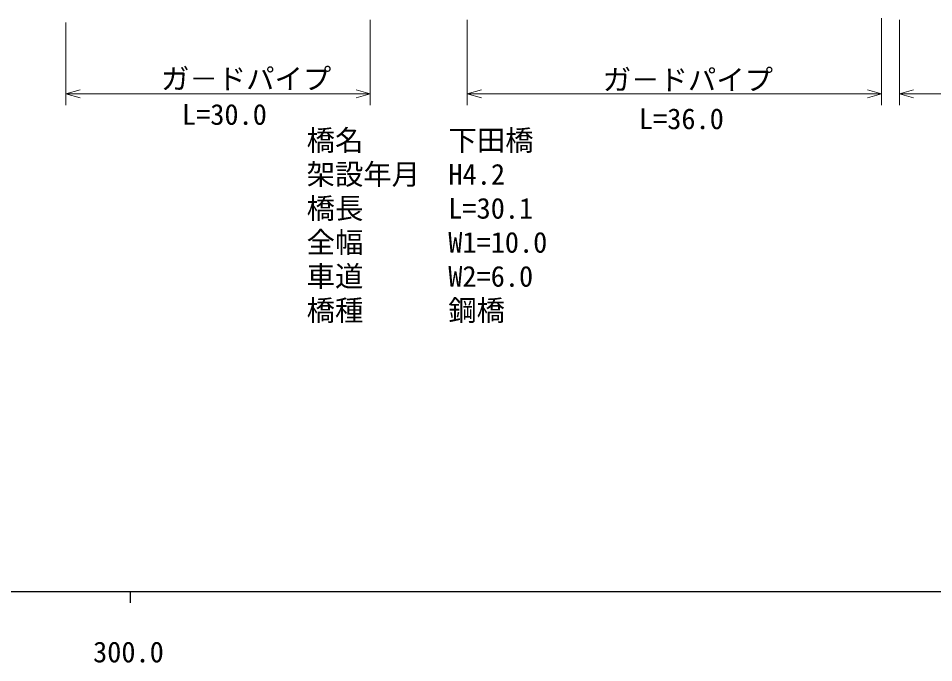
# Model space of a CAD drawing. Units: millimetres, scale not verified. Extents: x 40000 to 680000, y 20000 to 380000.
# Drawn here: x 358138 to 438815, y 198715 to 255548 of the extents above; entities that cross this region are included whole.
import ezdxf
from ezdxf.enums import TextEntityAlignment as Align

# ---------------------------------------------------------------- set-up
doc = ezdxf.new("R2010")
doc.units = ezdxf.units.MM
doc.header["$LTSCALE"] = 1000
doc.layers.add('M-STR-HTXT', color=7, linetype='Continuous', lineweight=13)
doc.layers.add('M-TTL-BAND', color=7, linetype='Continuous', lineweight=25)
doc.styles.add('ＭＳ ゴシック', font='')
doc.styles.get('ＭＳ ゴシック').set_extended_font_data('MS Gothic')

msp = doc.modelspace()

# ---------------------------------------------------------------- linework, layer by layer
at = {"layer": 'M-STR-HTXT'}
for p, q in [((362340, 255175), (362339, 247889)), ((389152, 247885), (389153, 255427)), ((397704, 255425), (397703, 247884)), ((434226, 247879), (434227, 255548)), ((435793, 255420), (435792, 247879)), ((362339, 248889), (363589, 249239)), ((363589, 248539), (362339, 248889)), ((362339, 248889), (389152, 248885)), ((387902, 249236), (389152, 248885)), ((389152, 248885), (387902, 248536)), ((397703, 248884), (398953, 249234)), ((398953, 248534), (397703, 248884)), ((397703, 248884), (434226, 248879)), ((432976, 249229), (434226, 248879)), ((434226, 248879), (432976, 248529)), ((435792, 248879), (437042, 249228)), ((437042, 248529), (435792, 248879)), ((435792, 248879), (458747, 248875))]:
    msp.add_line(p, q, dxfattribs=at)
at = {"layer": 'M-TTL-BAND'}
for p, q in [((40000, 205000), (579000, 205000)), ((368000, 205000), (368000, 204000))]:
    msp.add_line(p, q, dxfattribs=at)

# ---------------------------------------------------------------- texts
at = {"layer": 'M-STR-HTXT', "style": 'ＭＳ ゴシック'}
for s, p in [('ガ－ドパイプ', (370716, 248749)), ('ガ－ドパイプ', (409650, 248665)), ('L=30.0', (372563, 245604)), ('L=36.0', (412837, 245221))]:
    msp.add_text(s, height=1833, rotation=359.992, dxfattribs=at).set_placement(p, align=Align.BOTTOM_LEFT)
for s, p in [('橋名\u3000\u3000\u3000下田橋', (383550, 243325)), ('架設年月\u3000H4.2', (383550, 240325)), ('橋長      L=30.1', (383550, 237325)), ('全幅      W1=10.0', (383550, 234325)), ('車道      W2=6.0', (383550, 231325)), ('橋種      鋼橋', (383550, 228325))]:
    msp.add_text(s, height=1833, dxfattribs=at).set_placement(p, align=Align.BOTTOM_LEFT)
at = {"layer": 'M-TTL-BAND', "style": 'ＭＳ ゴシック'}
msp.add_text('300.0', height=1833, dxfattribs=at).set_placement((367844, 198195), align=Align.BOTTOM_CENTER)

doc.saveas('drawing.dxf')
